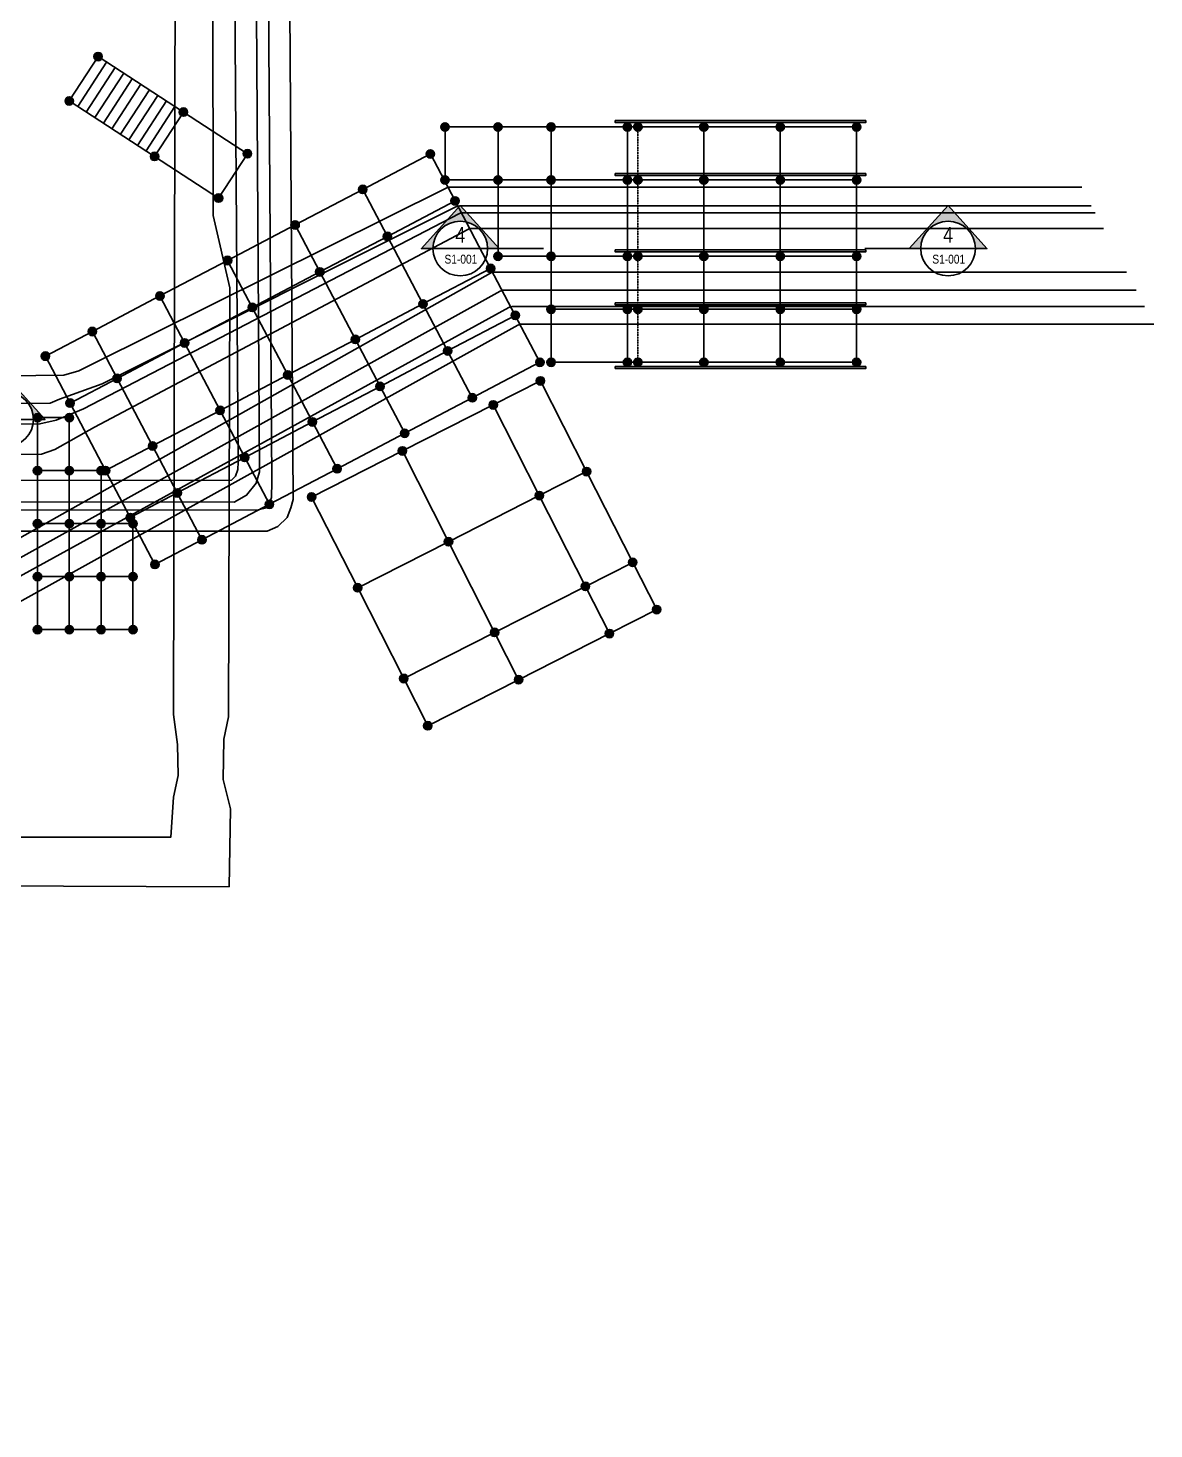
# Model space of a CAD drawing. Header units: millimetres. Extents: x 9116 to 195096, y -114281 to 55636.
# Drawn here: x 97048 to 124012, y -1791 to 31781 of the extents above; entities that cross this region are included whole.
import ezdxf

# ---------------------------------------------------------------- set-up
doc = ezdxf.new("R2010")
doc.units = ezdxf.units.MM
doc.linetypes.add('KwikScaf_DASHED', pattern=[3.75, 2.5, -1.25])
doc.layers.get('0').update_dxf_attribs({"linetype": 'CONTINUOUS'})
for name, color, linetype in [('CHW F&R Lines', 7, 'CONTINUOUS'), ('Exhaust Riser', 7, 'CONTINUOUS'), ('Grid Lines', 252, 'CONTINUOUS'), ('New Pipes', 7, 'CONTINUOUS'), ('Scaffold', 7, 'CONTINUOUS')]:
    doc.layers.add(name, color=color, linetype=linetype)
doc.styles.add('ARCH', font='archd.shx', dxfattribs={"height": 250})

# ---------------------------------------------------------------- blocks, each defined once
blk = doc.blocks.new('Filled Arrow Section Half A')
h = blk.add_hatch(color=256)
edge = h.paths.add_edge_path()
edge.add_line((0, 875), (969, 0))
edge.add_line((969, 0), (0, -875))
edge.add_line((0, -875), (0, -615))
edge.add_arc((0, 0), 615, 270, 450)
edge.add_line((0, 615), (0, 875))
for q in [(0, 1875), (0, 615)]:
    blk.add_line((0, 875), q)
blk.add_lwpolyline([(0, 875), (969, 0), (0, -875), (0, -615)])
blk.add_circle((0, 0), 615)
blk.add_arc((0, 0), 615, 270, 90)
blk = doc.blocks.new('Filled Arrow Section Half B')
h = blk.add_hatch(color=256)
edge = h.paths.add_edge_path()
edge.add_line((0, -875), (969, 0))
edge.add_line((969, 0), (0, 875))
edge.add_line((0, 875), (0, 615))
edge.add_arc((0, 0), 615, -90, 90, ccw=False)
edge.add_line((0, -615), (0, -875))
for q in [(0, -615), (0, -1875)]:
    blk.add_line((0, -875), q)
blk.add_lwpolyline([(0, -875), (969, 0), (0, 875), (0, 615)])
blk.add_circle((0, 0), 615)
blk.add_arc((0, 0), 615, 270, 90)

msp = doc.modelspace()

# ---------------------------------------------------------------- hatches: boundary and pattern name
at = {"layer": 'Scaffold'}
h = msp.add_hatch(color=3, dxfattribs=at)
edge = h.paths.add_edge_path()
edge.add_arc((98726.3, 31097.3), 100, 0, 360)
h = msp.add_hatch(color=3, dxfattribs=at)
edge = h.paths.add_edge_path()
edge.add_arc((98033.5, 30032.9), 100, 0, 360)
h = msp.add_hatch(color=5, dxfattribs=at)
edge = h.paths.add_edge_path()
edge.add_arc((100770.4, 29766.8), 100, 0, 360)
h = msp.add_hatch(color=1, dxfattribs=at)
edge = h.paths.add_edge_path()
edge.add_arc((107033.9, 29409.6), 100, 0, 360)
h = msp.add_hatch(color=1, dxfattribs=at)
edge = h.paths.add_edge_path()
edge.add_arc((108303.9, 29409.6), 100, 0, 360)
h = msp.add_hatch(color=1, dxfattribs=at)
edge = h.paths.add_edge_path()
edge.add_arc((109573.9, 29409.6), 100, -27.72222, 332.27778)
h = msp.add_hatch(color=1, dxfattribs=at)
edge = h.paths.add_edge_path()
edge.add_arc((111402.9, 29409.6), 100, -27.72222, 332.27778)
at = {"layer": 'Scaffold', "linetype": 'KwikScaf_DASHED'}
h = msp.add_hatch(color=1, dxfattribs=at)
edge = h.paths.add_edge_path()
edge.add_arc((111652.9, 29409.6), 100, -27.72222, 332.27778)
at = {"layer": 'Scaffold'}
h = msp.add_hatch(color=1, dxfattribs=at)
edge = h.paths.add_edge_path()
edge.add_arc((113231.9, 29409.6), 100, -27.72222, 332.27778)
h = msp.add_hatch(color=1, dxfattribs=at)
edge = h.paths.add_edge_path()
edge.add_arc((115060.9, 29409.6), 100, -27.72222, 332.27778)
h = msp.add_hatch(color=1, dxfattribs=at)
edge = h.paths.add_edge_path()
edge.add_arc((116889.9, 29409.6), 100, -27.72222, 332.27778)
h = msp.add_hatch(color=5, dxfattribs=at)
edge = h.paths.add_edge_path()
edge.add_arc((100077.6, 28702.4), 100, 0, 360)
h = msp.add_hatch(color=5, dxfattribs=at)
edge = h.paths.add_edge_path()
edge.add_arc((102303.3, 28769.1), 100, 0, 360)
h = msp.add_hatch(color=1, dxfattribs=at)
edge = h.paths.add_edge_path()
edge.add_arc((106683.1, 28762.4), 100, 0, 360)
h = msp.add_hatch(color=1, dxfattribs=at)
edge = h.paths.add_edge_path()
edge.add_arc((107033.9, 28139.6), 100, 0, 360)
h = msp.add_hatch(color=1, dxfattribs=at)
edge = h.paths.add_edge_path()
edge.add_arc((108303.9, 28139.6), 100, 0, 360)
h = msp.add_hatch(color=1, dxfattribs=at)
edge = h.paths.add_edge_path()
edge.add_arc((109573.9, 28139.6), 100, -27.72222, 332.27778)
h = msp.add_hatch(color=1, dxfattribs=at)
edge = h.paths.add_edge_path()
edge.add_arc((111402.9, 28139.6), 100, -27.72222, 332.27778)
at = {"layer": 'Scaffold', "linetype": 'KwikScaf_DASHED'}
h = msp.add_hatch(color=1, dxfattribs=at)
edge = h.paths.add_edge_path()
edge.add_arc((111652.9, 28139.6), 100, -27.72222, 332.27778)
at = {"layer": 'Scaffold'}
h = msp.add_hatch(color=1, dxfattribs=at)
edge = h.paths.add_edge_path()
edge.add_arc((113231.9, 28139.6), 100, -27.72222, 332.27778)
h = msp.add_hatch(color=1, dxfattribs=at)
edge = h.paths.add_edge_path()
edge.add_arc((115060.9, 28139.6), 100, -27.72222, 332.27778)
h = msp.add_hatch(color=1, dxfattribs=at)
edge = h.paths.add_edge_path()
edge.add_arc((116889.9, 28139.6), 100, -27.72222, 332.27778)
h = msp.add_hatch(color=1, dxfattribs=at)
edge = h.paths.add_edge_path()
edge.add_arc((105064.1, 27911.5), 100, 0, 360)
h = msp.add_hatch(color=5, dxfattribs=at)
edge = h.paths.add_edge_path()
edge.add_arc((101610.6, 27704.7), 100, 0, 360)
h = msp.add_hatch(color=1, dxfattribs=at)
edge = h.paths.add_edge_path()
edge.add_arc((107273.9, 27638.1), 100, 0, 360)
h = msp.add_hatch(color=1, dxfattribs=at)
edge = h.paths.add_edge_path()
edge.add_arc((103445, 27060.7), 100, 0, 360)
h = msp.add_hatch(color=1, dxfattribs=at)
edge = h.paths.add_edge_path()
edge.add_arc((105654.8, 26787.3), 100, 0, 360)
h = msp.add_hatch(color=1, dxfattribs=at)
edge = h.paths.add_edge_path()
edge.add_arc((101825.9, 26209.9), 100, 0, 360)
h = msp.add_hatch(color=5, dxfattribs=at)
edge = h.paths.add_edge_path()
edge.add_arc((108303.9, 26310.6), 100, 0, 360)
h = msp.add_hatch(color=1, dxfattribs=at)
edge = h.paths.add_edge_path()
edge.add_arc((109573.9, 26310.6), 100, -27.72222, 332.27778)
h = msp.add_hatch(color=1, dxfattribs=at)
edge = h.paths.add_edge_path()
edge.add_arc((111402.9, 26310.6), 100, -27.72222, 332.27778)
at = {"layer": 'Scaffold', "linetype": 'KwikScaf_DASHED'}
h = msp.add_hatch(color=1, dxfattribs=at)
edge = h.paths.add_edge_path()
edge.add_arc((111652.9, 26310.6), 100, -27.72222, 332.27778)
at = {"layer": 'Scaffold'}
h = msp.add_hatch(color=1, dxfattribs=at)
edge = h.paths.add_edge_path()
edge.add_arc((113231.9, 26310.6), 100, -27.72222, 332.27778)
h = msp.add_hatch(color=1, dxfattribs=at)
edge = h.paths.add_edge_path()
edge.add_arc((115060.9, 26310.6), 100, -27.72222, 332.27778)
h = msp.add_hatch(color=1, dxfattribs=at)
edge = h.paths.add_edge_path()
edge.add_arc((116889.9, 26310.6), 100, -27.72222, 332.27778)
h = msp.add_hatch(color=1, dxfattribs=at)
edge = h.paths.add_edge_path()
edge.add_arc((104035.8, 25936.5), 100, 0, 360)
h = msp.add_hatch(color=1, dxfattribs=at)
edge = h.paths.add_edge_path()
edge.add_arc((108124.7, 26019.1), 100, 0, 360)
h = msp.add_hatch(color=1, dxfattribs=at)
edge = h.paths.add_edge_path()
edge.add_arc((100206.9, 25359.1), 100, 0, 360)
h = msp.add_hatch(color=1, dxfattribs=at)
edge = h.paths.add_edge_path()
edge.add_arc((102416.7, 25085.7), 100, 0, 360)
h = msp.add_hatch(color=1, dxfattribs=at)
edge = h.paths.add_edge_path()
edge.add_arc((106505.7, 25168.3), 100, 0, 360)
h = msp.add_hatch(color=1, dxfattribs=at)
edge = h.paths.add_edge_path()
edge.add_arc((108715.5, 24894.9), 100, 0, 360)
h = msp.add_hatch(color=1, dxfattribs=at)
edge = h.paths.add_edge_path()
edge.add_arc((109573.9, 25040.6), 100, -27.72222, 332.27778)
h = msp.add_hatch(color=1, dxfattribs=at)
edge = h.paths.add_edge_path()
edge.add_arc((111402.9, 25040.6), 100, -27.72222, 332.27778)
at = {"layer": 'Scaffold', "linetype": 'KwikScaf_DASHED'}
h = msp.add_hatch(color=1, dxfattribs=at)
edge = h.paths.add_edge_path()
edge.add_arc((111652.9, 25040.6), 100, -27.72222, 332.27778)
at = {"layer": 'Scaffold'}
h = msp.add_hatch(color=1, dxfattribs=at)
edge = h.paths.add_edge_path()
edge.add_arc((113231.9, 25040.6), 100, -27.72222, 332.27778)
h = msp.add_hatch(color=1, dxfattribs=at)
edge = h.paths.add_edge_path()
edge.add_arc((115060.9, 25040.6), 100, -27.72222, 332.27778)
h = msp.add_hatch(color=1, dxfattribs=at)
edge = h.paths.add_edge_path()
edge.add_arc((116889.9, 25040.6), 100, -27.72222, 332.27778)
h = msp.add_hatch(color=1, dxfattribs=at)
edge = h.paths.add_edge_path()
edge.add_arc((98587.8, 24508.2), 100, 0, 360)
h = msp.add_hatch(color=1, dxfattribs=at)
edge = h.paths.add_edge_path()
edge.add_arc((100797.7, 24234.9), 100, 0, 360)
h = msp.add_hatch(color=1, dxfattribs=at)
edge = h.paths.add_edge_path()
edge.add_arc((104886.6, 24317.4), 100, 0, 360)
h = msp.add_hatch(color=1, dxfattribs=at)
edge = h.paths.add_edge_path()
edge.add_arc((97463.6, 23917.5), 100, 0, 360)
h = msp.add_hatch(color=1, dxfattribs=at)
edge = h.paths.add_edge_path()
edge.add_arc((107096.4, 24044), 100, 0, 360)
h = msp.add_hatch(color=1, dxfattribs=at)
edge = h.paths.add_edge_path()
edge.add_arc((109306.3, 23770.6), 100, 0, 360)
h = msp.add_hatch(color=1, dxfattribs=at)
edge = h.paths.add_edge_path()
edge.add_arc((109573.9, 23770.6), 100, -27.72222, 332.27778)
h = msp.add_hatch(color=1, dxfattribs=at)
edge = h.paths.add_edge_path()
edge.add_arc((111402.9, 23770.6), 100, -27.72222, 332.27778)
at = {"layer": 'Scaffold', "linetype": 'KwikScaf_DASHED'}
h = msp.add_hatch(color=1, dxfattribs=at)
edge = h.paths.add_edge_path()
edge.add_arc((111652.9, 23770.6), 100, -27.72222, 332.27778)
at = {"layer": 'Scaffold'}
h = msp.add_hatch(color=1, dxfattribs=at)
edge = h.paths.add_edge_path()
edge.add_arc((113231.9, 23770.6), 100, -27.72222, 332.27778)
h = msp.add_hatch(color=1, dxfattribs=at)
edge = h.paths.add_edge_path()
edge.add_arc((115060.9, 23770.6), 100, -27.72222, 332.27778)
h = msp.add_hatch(color=1, dxfattribs=at)
edge = h.paths.add_edge_path()
edge.add_arc((116889.9, 23770.6), 100, -27.72222, 332.27778)
h = msp.add_hatch(color=1, dxfattribs=at)
edge = h.paths.add_edge_path()
edge.add_arc((103267.6, 23466.6), 100, 0, 360)
h = msp.add_hatch(color=1, dxfattribs=at)
edge = h.paths.add_edge_path()
edge.add_arc((99178.6, 23384), 100, 0, 360)
h = msp.add_hatch(color=1, dxfattribs=at)
edge = h.paths.add_edge_path()
edge.add_arc((105477.4, 23193.2), 100, 0, 360)
h = msp.add_hatch(color=1, dxfattribs=at)
edge = h.paths.add_edge_path()
edge.add_arc((109320.2, 23325.7), 100, 26.91778, 386.91778)
h = msp.add_hatch(color=1, dxfattribs=at)
edge = h.paths.add_edge_path()
edge.add_arc((98054.4, 22793.2), 100, 0, 360)
h = msp.add_hatch(color=1, dxfattribs=at)
edge = h.paths.add_edge_path()
edge.add_arc((107687.2, 22919.8), 100, 0, 360)
h = msp.add_hatch(color=1, dxfattribs=at)
edge = h.paths.add_edge_path()
edge.add_arc((108187.8, 22750.7), 100, 26.91778, 386.91778)
h = msp.add_hatch(color=1, dxfattribs=at)
edge = h.paths.add_edge_path()
edge.add_arc((97274.8, 22444), 100, 0, 360)
h = msp.add_hatch(color=1, dxfattribs=at)
edge = h.paths.add_edge_path()
edge.add_arc((98036.8, 22444), 100, 0, 360)
h = msp.add_hatch(color=1, dxfattribs=at)
edge = h.paths.add_edge_path()
edge.add_arc((101648.5, 22615.8), 100, 0, 360)
h = msp.add_hatch(color=1, dxfattribs=at)
edge = h.paths.add_edge_path()
edge.add_arc((103858.3, 22342.4), 100, 0, 360)
h = msp.add_hatch(color=1, dxfattribs=at)
edge = h.paths.add_edge_path()
edge.add_arc((106068.2, 22069), 100, 0, 360)
h = msp.add_hatch(color=1, dxfattribs=at)
edge = h.paths.add_edge_path()
edge.add_arc((100029.4, 21765), 100, 0, 360)
h = msp.add_hatch(color=1, dxfattribs=at)
edge = h.paths.add_edge_path()
edge.add_arc((102239.3, 21491.6), 100, 0, 360)
h = msp.add_hatch(color=3, dxfattribs=at)
edge = h.paths.add_edge_path()
edge.add_arc((106013.1, 21646.6), 100, 26.91778, 386.91778)
h = msp.add_hatch(color=1, dxfattribs=at)
edge = h.paths.add_edge_path()
edge.add_arc((97274.8, 21174), 100, 0, 360)
h = msp.add_hatch(color=1, dxfattribs=at)
edge = h.paths.add_edge_path()
edge.add_arc((98036.8, 21174), 100, 0, 360)
h = msp.add_hatch(color=1, dxfattribs=at)
edge = h.paths.add_edge_path()
edge.add_arc((98798.8, 21174), 100, 0, 360)
h = msp.add_hatch(color=1, dxfattribs=at)
edge = h.paths.add_edge_path()
edge.add_arc((98905.2, 21174.2), 100, 0, 360)
h = msp.add_hatch(color=1, dxfattribs=at)
edge = h.paths.add_edge_path()
edge.add_arc((104449.1, 21218.2), 100, 0, 360)
h = msp.add_hatch(color=1, dxfattribs=at)
edge = h.paths.add_edge_path()
edge.add_arc((110424.4, 21150.9), 100, 26.91778, 386.91778)
h = msp.add_hatch(color=1, dxfattribs=at)
edge = h.paths.add_edge_path()
edge.add_arc((100620.2, 20640.8), 100, 0, 360)
h = msp.add_hatch(color=3, dxfattribs=at)
edge = h.paths.add_edge_path()
edge.add_arc((103838.3, 20542.4), 100, 26.91778, 386.91778)
h = msp.add_hatch(color=1, dxfattribs=at)
edge = h.paths.add_edge_path()
edge.add_arc((109292, 20576), 100, 26.91778, 386.91778)
h = msp.add_hatch(color=1, dxfattribs=at)
edge = h.paths.add_edge_path()
edge.add_arc((99496, 20050), 100, 0, 360)
h = msp.add_hatch(color=1, dxfattribs=at)
edge = h.paths.add_edge_path()
edge.add_arc((102830.1, 20367.4), 100, 0, 360)
h = msp.add_hatch(color=1, dxfattribs=at)
edge = h.paths.add_edge_path()
edge.add_arc((97274.8, 19904), 100, 0, 360)
h = msp.add_hatch(color=1, dxfattribs=at)
edge = h.paths.add_edge_path()
edge.add_arc((98036.8, 19904), 100, 0, 360)
h = msp.add_hatch(color=1, dxfattribs=at)
edge = h.paths.add_edge_path()
edge.add_arc((98798.8, 19904), 100, 0, 360)
h = msp.add_hatch(color=1, dxfattribs=at)
edge = h.paths.add_edge_path()
edge.add_arc((99560.8, 19904), 100, 0, 360)
h = msp.add_hatch(color=1, dxfattribs=at)
edge = h.paths.add_edge_path()
edge.add_arc((101211, 19516.5), 100, 0, 360)
h = msp.add_hatch(color=3, dxfattribs=at)
edge = h.paths.add_edge_path()
edge.add_arc((107117.3, 19471.8), 100, 26.91778, 386.91778)
h = msp.add_hatch(color=1, dxfattribs=at)
edge = h.paths.add_edge_path()
edge.add_arc((100086.8, 18925.7), 100, 0, 360)
h = msp.add_hatch(color=1, dxfattribs=at)
edge = h.paths.add_edge_path()
edge.add_arc((111528.6, 18976.2), 100, 26.91778, 386.91778)
h = msp.add_hatch(color=1, dxfattribs=at)
edge = h.paths.add_edge_path()
edge.add_arc((97274.8, 18634), 100, 0, 360)
h = msp.add_hatch(color=1, dxfattribs=at)
edge = h.paths.add_edge_path()
edge.add_arc((98036.8, 18634), 100, 0, 360)
h = msp.add_hatch(color=1, dxfattribs=at)
edge = h.paths.add_edge_path()
edge.add_arc((98798.8, 18634), 100, 0, 360)
h = msp.add_hatch(color=1, dxfattribs=at)
edge = h.paths.add_edge_path()
edge.add_arc((99560.8, 18634), 100, 0, 360)
h = msp.add_hatch(color=3, dxfattribs=at)
edge = h.paths.add_edge_path()
edge.add_arc((104942.5, 18367.6), 100, 26.91778, 386.91778)
h = msp.add_hatch(color=1, dxfattribs=at)
edge = h.paths.add_edge_path()
edge.add_arc((110396.2, 18401.2), 100, 26.91778, 386.91778)
h = msp.add_hatch(color=1, dxfattribs=at)
edge = h.paths.add_edge_path()
edge.add_arc((112103.5, 17843.8), 100, 26.91778, 386.91778)
h = msp.add_hatch(color=1, dxfattribs=at)
edge = h.paths.add_edge_path()
edge.add_arc((97274.8, 17364), 100, 0, 360)
h = msp.add_hatch(color=1, dxfattribs=at)
edge = h.paths.add_edge_path()
edge.add_arc((98036.8, 17364), 100, 0, 360)
h = msp.add_hatch(color=1, dxfattribs=at)
edge = h.paths.add_edge_path()
edge.add_arc((98798.8, 17364), 100, 0, 360)
h = msp.add_hatch(color=1, dxfattribs=at)
edge = h.paths.add_edge_path()
edge.add_arc((99560.8, 17364), 100, 0, 360)
h = msp.add_hatch(color=3, dxfattribs=at)
edge = h.paths.add_edge_path()
edge.add_arc((108221.4, 17297.1), 100, 26.91778, 386.91778)
h = msp.add_hatch(color=1, dxfattribs=at)
edge = h.paths.add_edge_path()
edge.add_arc((110971.1, 17268.8), 100, 26.91778, 386.91778)
h = msp.add_hatch(color=3, dxfattribs=at)
edge = h.paths.add_edge_path()
edge.add_arc((106046.7, 16192.9), 100, 26.91778, 386.91778)
h = msp.add_hatch(color=3, dxfattribs=at)
edge = h.paths.add_edge_path()
edge.add_arc((108796.4, 16164.7), 100, 26.91778, 386.91778)
h = msp.add_hatch(color=3, dxfattribs=at)
edge = h.paths.add_edge_path()
edge.add_arc((106621.6, 15060.5), 100, 26.91778, 386.91778)

# ---------------------------------------------------------------- linework, layer by layer
at = {"layer": 'CHW F&R Lines', "color": 45}
for points in [[(67210.9, 399.9), (84634.6, 20670.7), (84808.1, 20815.6), (85089.7, 20923.6), (85482.1, 20929.3), (101919, 20944.4), (102018.1, 21043.5), (102073.1, 21197.5), (102082, 21378), (101869, 50533.5), (101966.9, 50817.1), (102088.5, 51012.9), (102291.2, 51222.1), (106689.3, 55636.5)], [(67572.9, 72.9), (84999.1, 20323.2), (85155.9, 20423.8), (85724.1, 20423.8), (101987.5, 20415.2), (102280.8, 20584.7), (102512.2, 20870.9), (102587.8, 21148), (102399.5, 50455.1), (102491.6, 50658.9), (102717.1, 50872.5), (107142.8, 55336.3)], [(67931.9, -251.5), (85333.2, 19977.1), (85639, 20177.5), (85981.4, 20242.6), (86551.1, 20229.2), (102556.8, 20234.9), (102793.1, 20294), (102879.9, 20526.5), (102883.6, 20906.6), (102683.7, 50133.8), (102710.7, 50411.9), (102874, 50614.6), (103172.1, 50919.7), (107423.4, 55116.8)], [(68303.6, -587.3), (85718.4, 19634.2), (85860.3, 19726.1), (102772.2, 19725.3), (103028.8, 19832.1), (103256.3, 20049.7), (103341.8, 20279), (103396.3, 20481.1), (103197.2, 49891.8), (103215.8, 50226.8), (107820.6, 54895.8)]]:
    msp.add_lwpolyline(points, dxfattribs=at)
at = {"layer": 'Exhaust Riser', "color": 252}
for points in [[(95899.6, 12391.9), (100468.1, 12391.9), (100533, 13348.2), (100644.1, 13868), (100626.5, 14610.8), (100532.9, 15331.1), (100569.3, 33139.7)], [(101473.4, 32466.6), (101480.3, 27289.9), (101880, 25554), (101846.2, 15277.9), (101735.4, 14737.8), (101723.4, 13772.7), (101899.7, 13071.9), (101864.6, 11200.8), (95899.6, 11227.8), (95899.6, 10169.7)]]:
    msp.add_lwpolyline(points, dxfattribs=at)
at = {"layer": 'Grid Lines'}
for p, q in [((106745.2, 26496.4), (108053.5, 26496.4)), ((118427.6, 26496.4), (119735.9, 26496.4)), ((95871, 22402.9), (97179.3, 22402.9))]:
    msp.add_line(p, q, dxfattribs=at)
at = {"layer": 'New Pipes', "color": 4}
for points in [[(82936.5, 21763.1), (83184.1, 22062.9), (83853.4, 22829.3), (84301.9, 23225.5), (84548.8, 23296.9), (85146.7, 23309.9), (97901.5, 23461), (98265.2, 23564.2), (98615.5, 23743.7), (107060.1, 27944, -0.1159039), (107149.2, 27964.9), (122287.2, 27964.9)], [(83376.1, 21480.3), (84186.9, 22431.3), (84423.2, 22650.3), (84724, 22719), (84999, 22731.9), (97577.4, 22787.1), (97801.1, 22889.6), (98826.8, 23257.7), (107295.3, 27495.9, -0.1165273), (107384.8, 27517), (122505.5, 27517)], [(83774.8, 21223.8), (83961.2, 21447.7), (84377.8, 21910.3), (84661.4, 22066.5), (85025.9, 22176.4), (85708.7, 22251.5), (86171.6, 22251.5), (97334, 22295.3), (97722, 22386.6), (98372.5, 22654.6), (107379.1, 27333, -0.1203459), (107471.3, 27355.5), (122607.5, 27355.5)], [(84234.5, 20928.1), (84708.7, 21473.9), (85015.6, 21565.4), (85494.9, 21560), (97370, 21569.6), (97688.2, 21683.2), (98643.1, 22213.4), (107577.3, 26953.8, -0.1225631), (107671, 26977.1), (122806.3, 26977.1)]]:
    msp.add_lwpolyline(points, format="xyb", dxfattribs=at)
at = {"layer": 'New Pipes', "color": 40}
for points in [[(68614.9, -868.5), (74674.1, 6035), (74931.7, 6263.4), (75233.2, 6341.1), (75704.8, 6399.4), (76088.9, 6258.5), (81769.9, 5264.5), (81943, 5268.3), (81992, 5381.2), (82007, 5543), (85534, 18505.8), (85647.1, 18745.3), (85826.8, 18951.4), (86146.2, 19157.6), (86592, 19330.5), (87097.8, 19377), (96265.7, 19350.9), (96542.7, 19386.3), (96716.7, 19486.1), (108123.8, 25908.3, -0.1288989), (108221.9, 25934), (123354.5, 25934)], [(69023.2, -1237.3), (75346.1, 5899), (75462.7, 5914.5), (76542.5, 5731.4), (82091, 4757.1), (82231.2, 4757.1), (82323, 4770.5), (82384.7, 4852.2), (82523.2, 5334.2), (86053.3, 18420.4), (86134.8, 18553.7), (86208.9, 18601.8), (86390.5, 18701.7), (86601.6, 18764.7), (96120.8, 18753.2), (96310.2, 18771.1), (96502.2, 18883.7), (108353.1, 25473.1, -0.12755), (108450.3, 25498.3), (123583.4, 25498.3)], [(69276.4, -1466.1), (75039.1, 5364.4), (75187.6, 5498.8), (75428.2, 5594.2), (75569.7, 5633.1), (76029.5, 5551.8), (82332.3, 4526.6), (82440.4, 4526.6), (82506.7, 4620.7), (82611.3, 4892.6), (86296.9, 18200), (86428.9, 18408.9), (86687.5, 18551.9), (87105.6, 18617.9), (87391.7, 18617.9), (96454.7, 18421), (108559.3, 25081.7, -0.1264281), (108655.7, 25106.5), (123789.3, 25106.5)], [(69635.9, -1790.9), (75381.1, 4942.6), (75718.2, 5095.4), (76118.3, 5050.4), (82175.5, 4016.5), (82622.5, 3981), (82844, 4127.2), (83002.2, 4423.7), (86664.9, 17449.6), (86820, 17699.5), (87014, 17867.5), (87203.7, 17889.1), (96401.9, 17780.9), (108781.7, 24657.6, -0.1274437), (108878.8, 24682.8), (124012, 24682.8)]]:
    msp.add_lwpolyline(points, format="xyb", dxfattribs=at)
at = {"layer": 'Scaffold', "color": 3}
msp.add_line((98726.3, 31097.3), (98033.5, 30032.9), dxfattribs=at)
at = {"layer": 'Scaffold'}
for p, q in [((98930.8, 30964.2), (98238, 29899.8)), ((99135.3, 30831.1), (98442.5, 29766.7)), ((99339.8, 30698), (98647, 29633.6)), ((99544.3, 30564.9), (98851.5, 29500.5)), ((99748.8, 30431.8), (99056, 29367.4)), ((99953.3, 30298.7), (99260.5, 29234.3)), ((99953.3, 30298.7), (99260.5, 29234.3)), ((100157.8, 30165.6), (99465, 29101.1)), ((100362.3, 30032.5), (99669.5, 28968)), ((100566.8, 29899.4), (99874, 28834.9))]:
    msp.add_line(p, q, dxfattribs=at)
at = {"layer": 'Scaffold', "color": 1, "linetype": 'KwikScaf_DASHED'}
for p, q in [((111402.9, 29409.6), (111652.9, 29409.6)), ((111652.9, 29409.6), (111652.9, 28139.6)), ((111402.9, 28139.6), (111652.9, 28139.6)), ((111402.9, 26310.6), (111652.9, 26310.6)), ((111652.9, 26310.6), (111652.9, 25040.6)), ((111402.9, 25040.6), (111652.9, 25040.6)), ((111652.9, 25040.6), (111652.9, 23770.6)), ((111402.9, 23770.6), (111652.9, 23770.6))]:
    msp.add_line(p, q, dxfattribs=at)
at = {"layer": 'Scaffold', "color": 5, "linetype": 'KwikScaf_DASHED'}
msp.add_line((111652.9, 28139.6), (111652.9, 26310.6), dxfattribs=at)
at = {"layer": 'Scaffold', "color": 3}
msp.add_lwpolyline([(98726.3, 31097.3), (100770.4, 29766.8), (100077.6, 28702.4), (98033.5, 30032.9)], dxfattribs=at)
at = {"layer": 'Scaffold', "color": 5}
for points in [[(100770.4, 29766.8), (102303.3, 28769.1), (101610.6, 27704.7), (100077.6, 28702.4), (100770.4, 29766.8)], [(109573.9, 28139.6), (109573.9, 26310.6), (111402.9, 26310.6), (111402.9, 28139.6), (109573.9, 28139.6)], [(111402.9, 28139.6), (111402.9, 26310.6), (113231.9, 26310.6), (113231.9, 28139.6), (111402.9, 28139.6)], [(113231.9, 28139.6), (113231.9, 26310.6), (115060.9, 26310.6), (115060.9, 28139.6), (113231.9, 28139.6)], [(115060.9, 28139.6), (115060.9, 26310.6), (116889.9, 26310.6), (116889.9, 28139.6), (115060.9, 28139.6)], [(105654.8, 26787.3), (106505.7, 25168.3), (108124.7, 26019.1), (107273.9, 27638.1), (105654.8, 26787.3)], [(104035.8, 25936.5), (104886.6, 24317.4), (106505.7, 25168.3), (105654.8, 26787.3), (104035.8, 25936.5)], [(102416.7, 25085.7), (103267.6, 23466.6), (104886.6, 24317.4), (104035.8, 25936.5), (102416.7, 25085.7)], [(100797.7, 24234.9), (101648.5, 22615.8), (103267.6, 23466.6), (102416.7, 25085.7), (100797.7, 24234.9)], [(99178.6, 23384), (100029.4, 21765), (101648.5, 22615.8), (100797.7, 24234.9), (99178.6, 23384)], [(99178.6, 23384), (98054.4, 22793.2), (98905.2, 21174.2), (100029.4, 21765), (99178.6, 23384)]]:
    msp.add_lwpolyline(points, dxfattribs=at)
at = {"layer": 'Scaffold', "color": 6}
for points in [[(111109.1, 29561.8), (111109.1, 29513.8), (117109.1, 29513.8), (117109.1, 29561.8)], [(111109.1, 28291.8), (111109.1, 28243.8), (117109.1, 28243.8), (117109.1, 28291.8)], [(111109.1, 26462.8), (111109.1, 26414.8), (117109.1, 26414.8), (117109.1, 26462.8)], [(111109.1, 25192.8), (111109.1, 25144.8), (117109.1, 25144.8), (117109.1, 25192.8)], [(111109.1, 23618.5), (111109.1, 23666.5), (117109.1, 23666.5), (117109.1, 23618.5)]]:
    msp.add_lwpolyline(points, close=True, dxfattribs=at)
at = {"layer": 'Scaffold', "color": 1}
for points in [[(107033.9, 29409.6), (108303.9, 29409.6), (108303.9, 28139.6), (107033.9, 28139.6)], [(108303.9, 29409.6), (109573.9, 29409.6), (109573.9, 28139.6), (108303.9, 28139.6)], [(110424.4, 21150.9), (109292, 20576), (108187.8, 22750.7), (109320.2, 23325.7)], [(97274.8, 21174), (98036.8, 21174), (98036.8, 22444), (97274.8, 22444)], [(97274.8, 19904), (98036.8, 19904), (98036.8, 21174), (97274.8, 21174)], [(98036.8, 21174), (98798.8, 21174), (98798.8, 19904), (98036.8, 19904)], [(111528.6, 18976.2), (110396.2, 18401.2), (109292, 20576), (110424.4, 21150.9)], [(97274.8, 18634), (98036.8, 18634), (98036.8, 19904), (97274.8, 19904)], [(98036.8, 19904), (98798.8, 19904), (98798.8, 18634), (98036.8, 18634)], [(98798.8, 19904), (99560.8, 19904), (99560.8, 18634), (98798.8, 18634)], [(110396.2, 18401.2), (111528.6, 18976.2), (112103.5, 17843.8), (110971.1, 17268.8)], [(97274.8, 17364), (98036.8, 17364), (98036.8, 18634), (97274.8, 18634)], [(98798.8, 18634), (98036.8, 18634), (98036.8, 17364), (98798.8, 17364)], [(99560.8, 18634), (98798.8, 18634), (98798.8, 17364), (99560.8, 17364)]]:
    msp.add_lwpolyline(points, close=True, dxfattribs=at)
for points in [[(109573.9, 29409.6), (111402.9, 29409.6), (111402.9, 28139.6), (109573.9, 28139.6), (109573.9, 29409.6)], [(111402.9, 29409.6), (113231.9, 29409.6), (113231.9, 28139.6), (111402.9, 28139.6), (111402.9, 29409.6)], [(113231.9, 29409.6), (115060.9, 29409.6), (115060.9, 28139.6), (113231.9, 28139.6), (113231.9, 29409.6)], [(115060.9, 29409.6), (116889.9, 29409.6), (116889.9, 28139.6), (115060.9, 28139.6), (115060.9, 29409.6)], [(105064.1, 27911.5), (106683.1, 28762.4), (107273.9, 27638.1), (105654.8, 26787.3), (105064.1, 27911.5)], [(103445, 27060.7), (105064.1, 27911.5), (105654.8, 26787.3), (104035.8, 25936.5), (103445, 27060.7)], [(101825.9, 26209.9), (103445, 27060.7), (104035.8, 25936.5), (102416.7, 25085.7), (101825.9, 26209.9)], [(100206.9, 25359.1), (101825.9, 26209.9), (102416.7, 25085.7), (100797.7, 24234.9), (100206.9, 25359.1)], [(109573.9, 26310.6), (111402.9, 26310.6), (111402.9, 25040.6), (109573.9, 25040.6), (109573.9, 26310.6)], [(111402.9, 26310.6), (113231.9, 26310.6), (113231.9, 25040.6), (111402.9, 25040.6), (111402.9, 26310.6)], [(113231.9, 26310.6), (115060.9, 26310.6), (115060.9, 25040.6), (113231.9, 25040.6), (113231.9, 26310.6)], [(115060.9, 26310.6), (116889.9, 26310.6), (116889.9, 25040.6), (115060.9, 25040.6), (115060.9, 26310.6)], [(106505.7, 25168.3), (108124.7, 26019.1), (108715.5, 24894.9), (107096.4, 24044), (106505.7, 25168.3)], [(98587.8, 24508.2), (100206.9, 25359.1), (100797.7, 24234.9), (99178.6, 23384), (98587.8, 24508.2)], [(104886.6, 24317.4), (106505.7, 25168.3), (107096.4, 24044), (105477.4, 23193.2), (104886.6, 24317.4)], [(107096.4, 24044), (108715.5, 24894.9), (109306.3, 23770.6), (107687.2, 22919.8), (107096.4, 24044)], [(109573.9, 25040.6), (111402.9, 25040.6), (111402.9, 23770.6), (109573.9, 23770.6), (109573.9, 25040.6)], [(111402.9, 25040.6), (113231.9, 25040.6), (113231.9, 23770.6), (111402.9, 23770.6), (111402.9, 25040.6)], [(113231.9, 25040.6), (115060.9, 25040.6), (115060.9, 23770.6), (113231.9, 23770.6), (113231.9, 25040.6)], [(115060.9, 25040.6), (116889.9, 25040.6), (116889.9, 23770.6), (115060.9, 23770.6), (115060.9, 25040.6)], [(98587.8, 24508.2), (97463.6, 23917.5), (98054.4, 22793.2), (99178.6, 23384), (98587.8, 24508.2)], [(103267.6, 23466.6), (104886.6, 24317.4), (105477.4, 23193.2), (103858.3, 22342.4), (103267.6, 23466.6)], [(105477.4, 23193.2), (107096.4, 24044), (107687.2, 22919.8), (106068.2, 22069), (105477.4, 23193.2)], [(101648.5, 22615.8), (103267.6, 23466.6), (103858.3, 22342.4), (102239.3, 21491.6), (101648.5, 22615.8)], [(103858.3, 22342.4), (105477.4, 23193.2), (106068.2, 22069), (104449.1, 21218.2), (103858.3, 22342.4)], [(100029.4, 21765), (101648.5, 22615.8), (102239.3, 21491.6), (100620.2, 20640.8), (100029.4, 21765)], [(102239.3, 21491.6), (103858.3, 22342.4), (104449.1, 21218.2), (102830.1, 20367.4), (102239.3, 21491.6)], [(100029.4, 21765), (98905.2, 21174.2), (99496, 20050), (100620.2, 20640.8), (100029.4, 21765)], [(100620.2, 20640.8), (102239.3, 21491.6), (102830.1, 20367.4), (101211, 19516.5), (100620.2, 20640.8)], [(100620.2, 20640.8), (99496, 20050), (100086.8, 18925.7), (101211, 19516.5), (100620.2, 20640.8)]]:
    msp.add_lwpolyline(points, dxfattribs=at)
at = {"layer": 'Scaffold', "color": 5}
msp.add_lwpolyline([(108303.9, 26310.6), (109573.9, 26310.6), (109573.9, 28139.6), (108303.9, 28139.6)], close=True, dxfattribs=at)
at = {"layer": 'Scaffold', "color": 3}
for points in [[(106013.1, 21646.6), (108187.8, 22750.7), (109292, 20576), (107117.3, 19471.8)], [(103838.3, 20542.4), (106013.1, 21646.6), (107117.3, 19471.8), (104942.5, 18367.6)], [(107117.3, 19471.8), (109292, 20576), (110396.2, 18401.2), (108221.4, 17297.1)], [(104942.5, 18367.6), (107117.3, 19471.8), (108221.4, 17297.1), (106046.7, 16192.9)], [(108221.4, 17297.1), (110396.2, 18401.2), (110971.1, 17268.8), (108796.4, 16164.7)], [(106046.7, 16192.9), (108221.4, 17297.1), (108796.4, 16164.7), (106621.6, 15060.5)]]:
    msp.add_lwpolyline(points, close=True, dxfattribs=at)
for centre in [(98726.3, 31097.3), (98033.5, 30032.9), (106013.1, 21646.6), (103838.3, 20542.4), (107117.3, 19471.8), (104942.5, 18367.6), (108221.4, 17297.1), (106046.7, 16192.9), (108796.4, 16164.7), (106621.6, 15060.5)]:
    msp.add_circle(centre, 100, dxfattribs=at)
at = {"layer": 'Scaffold', "color": 5}
for centre in [(100770.4, 29766.8), (100077.6, 28702.4), (102303.3, 28769.1), (101610.6, 27704.7), (108303.9, 26310.6)]:
    msp.add_circle(centre, 100, dxfattribs=at)
at = {"layer": 'Scaffold', "color": 1}
for centre in [(107033.9, 29409.6), (108303.9, 29409.6), (109573.9, 29409.6), (111402.9, 29409.6), (113231.9, 29409.6), (115060.9, 29409.6), (116889.9, 29409.6), (106683.1, 28762.4), (107033.9, 28139.6), (108303.9, 28139.6), (109573.9, 28139.6), (111402.9, 28139.6), (113231.9, 28139.6), (115060.9, 28139.6), (116889.9, 28139.6), (105064.1, 27911.5), (107273.9, 27638.1), (103445, 27060.7), (105654.8, 26787.3), (101825.9, 26209.9), (109573.9, 26310.6), (111402.9, 26310.6), (113231.9, 26310.6), (115060.9, 26310.6), (116889.9, 26310.6), (104035.8, 25936.5), (108124.7, 26019.1), (100206.9, 25359.1), (102416.7, 25085.7), (106505.7, 25168.3), (108715.5, 24894.9), (109573.9, 25040.6), (111402.9, 25040.6), (113231.9, 25040.6), (115060.9, 25040.6), (116889.9, 25040.6), (98587.8, 24508.2), (100797.7, 24234.9), (104886.6, 24317.4), (97463.6, 23917.5), (107096.4, 24044), (109306.3, 23770.6), (109573.9, 23770.6), (111402.9, 23770.6), (113231.9, 23770.6), (115060.9, 23770.6), (116889.9, 23770.6), (103267.6, 23466.6), (99178.6, 23384), (105477.4, 23193.2), (109320.2, 23325.7), (98054.4, 22793.2), (107687.2, 22919.8), (108187.8, 22750.7), (97274.8, 22444), (98036.8, 22444), (101648.5, 22615.8), (103858.3, 22342.4), (106068.2, 22069), (100029.4, 21765), (102239.3, 21491.6), (97274.8, 21174), (98036.8, 21174), (98798.8, 21174), (98905.2, 21174.2), (104449.1, 21218.2), (110424.4, 21150.9), (100620.2, 20640.8), (109292, 20576), (99496, 20050), (102830.1, 20367.4), (97274.8, 19904), (98036.8, 19904), (98798.8, 19904), (99560.8, 19904), (101211, 19516.5), (100086.8, 18925.7), (111528.6, 18976.2), (97274.8, 18634), (98036.8, 18634), (98798.8, 18634), (99560.8, 18634), (110396.2, 18401.2), (112103.5, 17843.8), (97274.8, 17364), (98036.8, 17364), (98798.8, 17364), (99560.8, 17364), (110971.1, 17268.8)]:
    msp.add_circle(centre, 100, dxfattribs=at)
at = {"layer": 'Scaffold', "color": 1, "linetype": 'KwikScaf_DASHED'}
for centre in [(111652.9, 29409.6), (111652.9, 28139.6), (111652.9, 26310.6), (111652.9, 25040.6), (111652.9, 23770.6)]:
    msp.add_circle(centre, 100, dxfattribs=at)

# ---------------------------------------------------------------- block references
at = {"layer": 'Grid Lines', "zscale": 1.063690358367949, "rotation": 90}
for name, p, xscale, yscale in [('Filled Arrow Section Half B', (107399.3, 26496.4), 1.063690358368149, 1.063690358368149), ('Filled Arrow Section Half A', (119081.8, 26496.4), 1.063690358368149, 1.063690358368149), ('Filled Arrow Section Half A', (96525.1, 22402.9), 1.063690358367921, 1.063690358367921)]:
    msp.add_blockref(name, p, dxfattribs=dict(at, xscale=xscale, yscale=yscale))

# ---------------------------------------------------------------- texts
at = {"layer": 'Grid Lines', "width": 639.109, "attachment_point": 1, "style": 'ARCH'}
for s, insert, char_height in [('\\pi213.91;{\\fArial Narrow|b0|i0|c0|p34;4}', (107066.9, 27009.3), 372.292), ('\\pi213.91;{\\fArial Narrow|b0|i0|c0|p34;4}', (118749.3, 27009.3), 372.292), ('\\pi-45.264;{\\fArial Narrow|b0|i0|c0|p34;S1-001}', (107066.9, 26348.2), 212.738), ('\\pi-45.264;{\\fArial Narrow|b0|i0|c0|p34;S1-001}', (118749.3, 26348.2), 212.738)]:
    msp.add_mtext(s, dxfattribs=dict(at, insert=insert, char_height=char_height))

doc.saveas('drawing.dxf')
